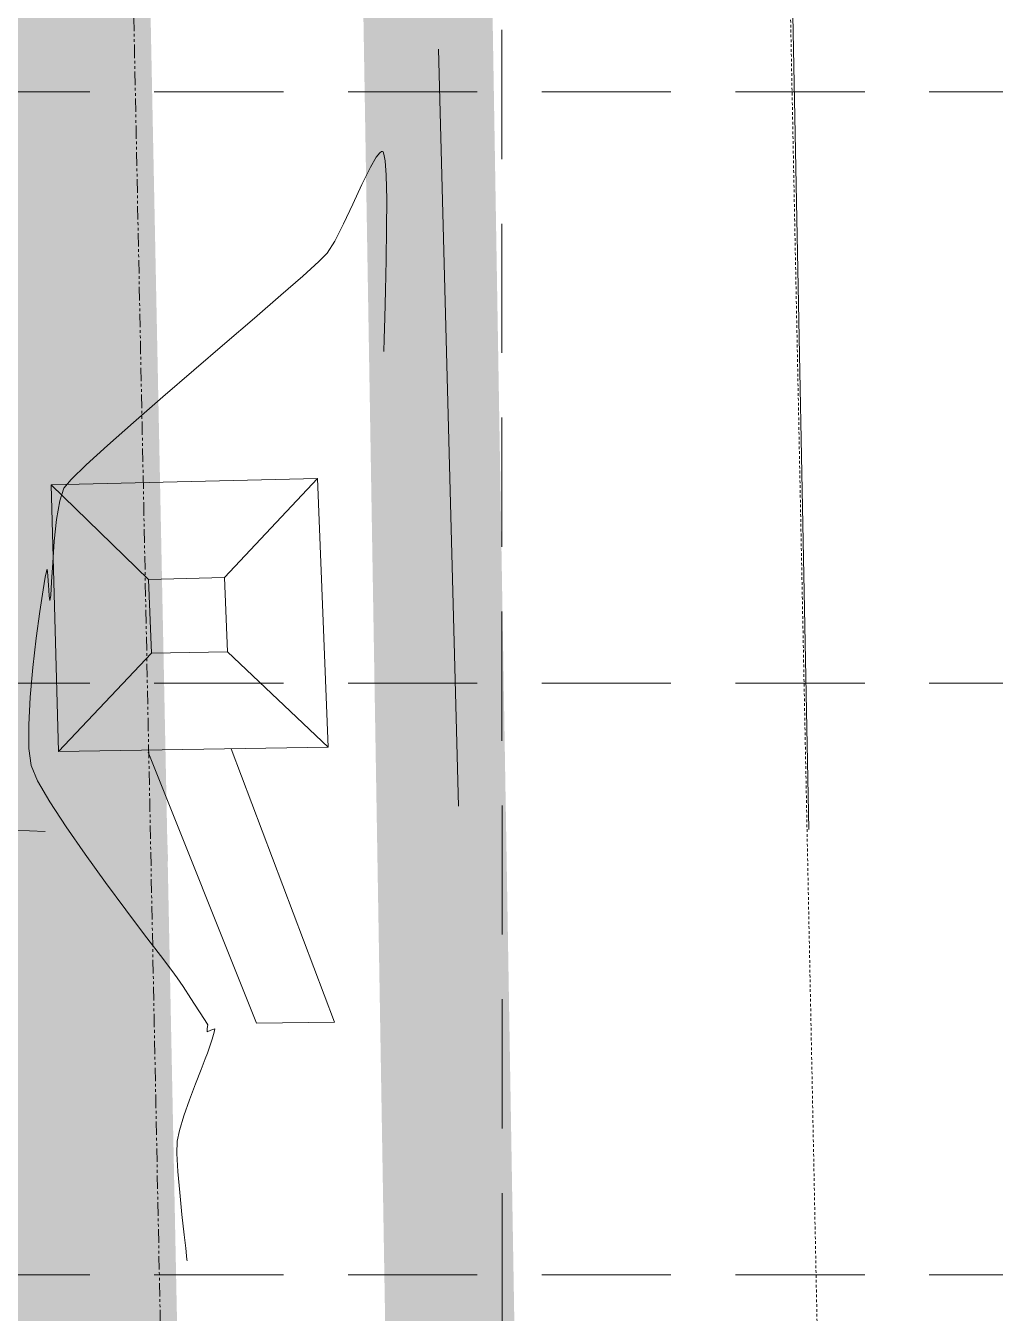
# Model space of a CAD drawing. Extents: x 2140663 to 2528301, y 336313 to 7007653.
# Drawn here: x 2528168 to 2528213, y 7007238.4 to 7007298.1 of the extents above; entities that cross this region are included whole.
import ezdxf

# ---------------------------------------------------------------- set-up
doc = ezdxf.new("R2010")
doc.units = 0
doc.header["$MEASUREMENT"] = 0
for name, pattern in [('HIDDEN', [0.375, 0.25, -0.125]), ('PHANTOM2', [1.25, 0.625, -0.125, 0.125, -0.125, 0.125, -0.125]), ('xdrc002pt$0$HIDDEN2', [0.1875, 0.125, -0.0625])]:
    doc.linetypes.add(name, pattern=pattern)
for name, color, linetype in [('1 EXISTING CONTOURS', 43, 'Continuous'), ('1 SILT FENCE', 200, 'Continuous'), ('GRID', 254, 'HIDDEN'), ('LEGEND', 7, 'Continuous'), ('LIMITS OF DISTURBANCE', 1, 'HIDDEN'), ('SANDBAGS', 250, 'HIDDEN'), ('xdrc002bs$0$v-pave-exst', 6, 'Continuous'), ('xdrc002pt$0$V-PROP-ESMT-E', 6, 'xdrc002pt$0$HIDDEN2'), ('xdrc002pt$0$v-prop-line', 3, 'PHANTOM2')]:
    doc.layers.add(name, color=color, linetype=linetype)

# ---------------------------------------------------------------- blocks, each defined once
blk = doc.blocks.new('A$C211968B4')
at = {"layer": 'LEGEND', "color": 170, "ltscale": 100, "const_width": 1.261430802800306}
blk.add_lwpolyline([(4.032914736308157, 6.67986492626369, 0.5205670505517462), (4.032914736308157, 6.67986492626369, 0.7651954600696135), (1.179535842966288, 5.243441569618881, 0.4178788784126488), (1.161860283929855, 2.658978256396949, 0.6649002420699669), (4.422610547859222, 2.161206842400134, 0.744833174426672), (8.10029117250815, 1.852431412786245, 0.9756416855879776), (10.39131185039878, 4.219029118306935, 0.5205670505517462), (9.820843972731382, 7.070041866973042, 0.5205670505517462), (7.729127584490925, 6.879974124021828, 0.5402640007904789), (4.032914736308157, 6.67986492626369)], format="xyb", close=True, dxfattribs=at)

msp = doc.modelspace()

# ---------------------------------------------------------------- linework, layer by layer
at = {"layer": '1 EXISTING CONTOURS', "color": 43, "lineweight": 0, "extrusion": (0.7825748975275721, -0.6225564470469406, 0), "elevation": -2383941.295736506}
msp.add_lwpolyline([(7057668.24821284, 600.0000000000007), (7057668.513325504, 600.0000000000007)], dxfattribs=at)
at = {"layer": '1 EXISTING CONTOURS', "color": 43, "lineweight": 0, "elevation": 600}
for points in [[(2528184.418868246, 7007292.236641476), (2528184.507946044, 7007292.293238106)], [(2528184.545477621, 7007292.294090784), (2528184.571652574, 7007292.275482915)], [(2528184.571652574, 7007292.275482915), (2528184.617584915, 7007292.170617636)], [(2528184.671534049, 7007291.859217506), (2528184.718625452, 7007291.198420476)], [(2528184.718625452, 7007291.198420476), (2528184.744134289, 7007290.067844816)], [(2528182.734560649, 7007288.932696245), (2528183.166061528, 7007289.852321831)], [(2528184.744134289, 7007290.067844816), (2528184.741094669, 7007288.715682639)], [(2528184.741094669, 7007288.715682639), (2528184.718627789, 7007287.267114307)], [(2528181.593588986, 7007287.187696284), (2528181.977915447, 7007287.577160764)], [(2528179.830033657, 7007285.620699029), (2528180.853608801, 7007286.51684967)], [(2528178.59492232, 7007284.555322466), (2528179.830033657, 7007285.620699029)], [(2528184.685854845, 7007285.847320185), (2528184.651897033, 7007284.581480637)], [(2528177.220333556, 7007283.376798085), (2528178.59492232, 7007284.555322466)], [(2528175.77832613, 7007282.141203993), (2528177.220333556, 7007283.376798085)], [(2528184.625875551, 7007283.594776028), (2528184.616911595, 7007283.012386721)], [(2528174.340958808, 7007280.904618292), (2528175.77832613, 7007282.141203993)], [(2528172.980290356, 7007279.72311909), (2528174.340958808, 7007280.904618292)], [(2528170.777285124, 7007277.749692601), (2528171.768379539, 7007278.652784492)], [(2528169.303061305, 7007274.208483188), (2528169.409459042, 7007275.211280513)], [(2528169.227127987, 7007273.199070118), (2528169.303061305, 7007274.208483188)], [(2528168.882776305, 7007272.531825605), (2528168.934120346, 7007272.795972816)], [(2528168.934120346, 7007272.795972816), (2528168.955241097, 7007272.878457045)], [(2528168.955241097, 7007272.878457045), (2528168.961329248, 7007272.889109333)], [(2528168.961329248, 7007272.889109333), (2528168.970964614, 7007272.878758714)], [(2528168.970964614, 7007272.878758714), (2528168.987528751, 7007272.801913936)], [(2528169.007268642, 7007272.578658565), (2528169.028705205, 7007272.170044593)], [(2528168.6325011, 7007270.938828522), (2528168.78516846, 7007271.952589503)], [(2528169.028705205, 7007272.170044593), (2528169.05761382, 7007271.675204379)], [(2528168.466755857, 7007269.700603073), (2528168.6325011, 7007270.938828522)], [(2528168.11590355, 7007265.683161744), (2528168.185972011, 7007266.968367502)], [(2528168.122697493, 7007264.591100249), (2528168.11590355, 7007265.683161744)], [(2528168.22883891, 7007263.796585196), (2528168.122697493, 7007264.591100249)], [(2528168.529155804, 7007263.088224878), (2528168.22883891, 7007263.796585196)], [(2528169.849407918, 7007260.950304473), (2528169.091613037, 7007262.113922394)], [(2528172.626791566, 7007257.089825363), (2528171.683799872, 7007258.361629229)], [(2528173.497910152, 7007255.935212969), (2528172.626791566, 7007257.089825363)], [(2528176.014581548, 7007252.41364055), (2528175.644205783, 7007252.9821755)], [(2528176.427025618, 7007251.755240361), (2528176.304645065, 7007251.960853958)], [(2528176.397546748, 7007251.433905642), (2528176.40720453, 7007251.578994106)], [(2528176.578396866, 7007251.505181045), (2528176.397546748, 7007251.433905642)], [(2528176.40720453, 7007251.578994106), (2528176.427025618, 7007251.755240361)], [(2528176.759459344, 7007251.572452054), (2528176.578396866, 7007251.505181045)], [(2528176.628729277, 7007251.088098354), (2528176.72950236, 7007251.418591189)], [(2528176.31789043, 7007250.179986424), (2528176.41506248, 7007250.436312842)], [(2528175.121593862, 7007246.858357735), (2528175.326402252, 7007247.525122238)], [(2528175.043029565, 7007244.951954252), (2528174.997750948, 7007245.783712819)], [(2528175.12783138, 7007243.969887108), (2528175.043029565, 7007244.951954252)], [(2528175.466337977, 7007240.860559268), (2528175.448962166, 7007241.028689407)], [(2528175.471853349, 7007240.799582592), (2528175.466337977, 7007240.860559268)]]:
    msp.add_lwpolyline(points, dxfattribs=at)
at = {"layer": '1 EXISTING CONTOURS', "color": 43, "lineweight": 0, "extrusion": (0.02271308742015115, -0.999742024554257, 0), "elevation": -6948061.708142056}
msp.add_lwpolyline([(2686689.540855554, 600), (2686689.578396816, 600)], dxfattribs=at)
at = {"layer": '1 EXISTING CONTOURS', "color": 43, "lineweight": 0, "extrusion": (0.985322333772532, 0.1707041258114496, 0), "elevation": 3687250.451897284}
msp.add_lwpolyline([(6472869.929944174, 600.0000000000007), (6472869.61390533, 600.0000000000007)], dxfattribs=at)
at = {"layer": '1 EXISTING CONTOURS', "color": 43, "lineweight": 0, "extrusion": (0.8966558820161267, -0.442728166311883, 0), "elevation": -835414.3041477907}
msp.add_lwpolyline([(7402426.572464879, 600.0000000000003), (7402427.458405655, 600.0000000000003)], dxfattribs=at)
at = {"layer": '1 EXISTING CONTOURS', "color": 43, "lineweight": 0, "extrusion": (0.8656114302859046, -0.5007163386173761, 0), "elevation": -1320240.420493214}
msp.add_lwpolyline([(7331494.702216505, 600.0000000000007), (7331495.238724874, 600.0000000000007)], dxfattribs=at)
at = {"layer": '1 EXISTING CONTOURS', "color": 43, "lineweight": 0, "extrusion": (0.9067640647727295, -0.4216383887134058, 0), "elevation": -662076.7584328363}
msp.add_lwpolyline([(7419937.70604258, 600), (7419938.718497067, 600)], dxfattribs=at)
at = {"layer": '1 EXISTING CONTOURS', "color": 43, "lineweight": 0, "extrusion": (0.8914985798983388, -0.4530234895005394, 0), "elevation": -920595.1666442459}
msp.add_lwpolyline([(7392313.400598493, 600.0000000000007), (7392314.296941729, 600.0000000000007)], dxfattribs=at)
at = {"layer": '1 EXISTING CONTOURS', "color": 43, "lineweight": 0, "extrusion": (0.8460783494998175, -0.5330585582350824, 0), "elevation": -1596254.577910035}
msp.add_lwpolyline([(7276383.347858284, 600), (7276384.005535861, 600)], dxfattribs=at)
at = {"layer": '1 EXISTING CONTOURS', "color": 43, "lineweight": 0, "extrusion": (-0.6716511111474227, 0.7408675893129842, 0), "elevation": 3493415.989855804}
msp.add_lwpolyline([(-6579499.02953083, 600.0000000000007), (-6579500.02833304, 600.0000000000007)], dxfattribs=at)
at = {"layer": '1 EXISTING CONTOURS', "color": 43, "lineweight": 0, "extrusion": (0.9997336966336882, -0.02307673753243705, 0), "elevation": 2365806.125448976}
msp.add_lwpolyline([(7063763.458111653, 600.0000000000007), (7063762.037939336, 600.0000000000007)], dxfattribs=at)
at = {"layer": '1 EXISTING CONTOURS', "color": 43, "lineweight": 0, "extrusion": (0.9996524371928772, -0.02636294396194984, 0), "elevation": 2342573.298195487}
msp.add_lwpolyline([(7071499.500284613, 600.0000000000007), (7071498.513236944, 600.0000000000007)], dxfattribs=at)
at = {"layer": '1 EXISTING CONTOURS', "color": 43, "lineweight": 0, "extrusion": (-0.6619698350442411, 0.7495304780270781, 0), "elevation": 3578595.469812788}
msp.add_lwpolyline([(-6533548.887980861, 600), (-6533550.50487417, 600)], dxfattribs=at)
at = {"layer": '1 EXISTING CONTOURS', "color": 43, "lineweight": 0, "extrusion": (0.6975777108633311, -0.7165091327447788, 0), "elevation": -3257182.919843907}
msp.add_lwpolyline([(6699577.248603757, 600.0000000000007), (6699578.223077377, 600.0000000000007)], dxfattribs=at)
at = {"layer": '1 EXISTING CONTOURS', "color": 43, "lineweight": 0, "extrusion": (0.9517895081032393, -0.3067519067008287, 0), "elevation": 256789.959573471}
msp.add_lwpolyline([(7444972.680392931, 600.0000000000007), (7444973.304435231, 600.0000000000007)], dxfattribs=at)
at = {"layer": '1 EXISTING CONTOURS', "color": 43, "lineweight": 0, "extrusion": (0.7685592918629927, -0.6397785670769656, 0), "elevation": -2540057.077229594}
msp.add_lwpolyline([(7002976.412319754, 600), (7002976.933258297, 600)], dxfattribs=at)
at = {"layer": '1 EXISTING CONTOURS', "color": 43, "lineweight": 0, "extrusion": (0.9862374252928707, -0.165335238082175, 0), "elevation": 1334825.773724697}
msp.add_lwpolyline([(7328832.553916836, 600.0000000000007), (7328833.430289921, 600.0000000000007)], dxfattribs=at)
at = {"layer": '1 EXISTING CONTOURS', "color": 43, "lineweight": 0, "extrusion": (0.9981741716854915, -0.06040134915697892, 0), "elevation": 2100304.469033855}
msp.add_lwpolyline([(7147183.067694999, 600.0000000000007), (7147183.953471449, 600.0000000000007)], dxfattribs=at)
at = {"layer": '1 EXISTING CONTOURS', "color": 43, "lineweight": 0, "extrusion": (0.9860973604366223, -0.1661685762709848, 0), "elevation": 1328632.161887479}
msp.add_lwpolyline([(7329954.583914274, 600), (7329955.171316822, 600)], dxfattribs=at)
at = {"layer": '1 EXISTING CONTOURS', "color": 43, "lineweight": 0, "extrusion": (0.9961138610619016, 0.08807483068590417, 0), "elevation": 3135508.537182734}
msp.add_lwpolyline([(6757373.510706593, 600), (6757373.286580235, 600)], dxfattribs=at)
at = {"layer": '1 EXISTING CONTOURS', "color": 43, "lineweight": 0, "extrusion": (0.9980610579293139, -0.06224246657242037, 0), "elevation": 2087117.287228649}
msp.add_lwpolyline([(7151044.476843865, 600), (7151045.105097645, 600)], dxfattribs=at)
at = {"layer": '1 EXISTING CONTOURS', "color": 43, "lineweight": 0, "extrusion": (0.9813316005547641, 0.1923233988692612, 0), "elevation": 3828634.493156807}
msp.add_lwpolyline([(6390231.062473989, 600), (6390230.832815104, 600)], dxfattribs=at)
at = {"layer": '1 EXISTING CONTOURS', "color": 43, "lineweight": 0, "extrusion": (0.9906741242569514, -0.1362526312689868, 0), "elevation": 1549832.537826183}
msp.add_lwpolyline([(7286392.199404736, 600.0000000000007), (7286392.439688043, 600.0000000000007)], dxfattribs=at)
at = {"layer": '1 EXISTING CONTOURS', "color": 43, "lineweight": 0, "extrusion": (0.9934411647332198, -0.1143444454860147, 0), "elevation": 1710344.257969328}
msp.add_lwpolyline([(7250390.827138009, 600.0000000000003), (7250392.194393345, 600.0000000000003)], dxfattribs=at)
at = {"layer": '1 EXISTING CONTOURS', "color": 43, "lineweight": 0, "extrusion": (0.9959231214704097, -0.09020607585210516, 0), "elevation": 1885763.095710919}
msp.add_lwpolyline([(7206755.323263728, 600.0000000000007), (7206756.702835915, 600.0000000000007)], dxfattribs=at)
at = {"layer": '1 EXISTING CONTOURS', "color": 43, "lineweight": 0, "extrusion": (0.8660471762074109, 0.4999622871609116, 0), "elevation": 5692880.495978971}
msp.add_lwpolyline([(4804630.365335285, 600), (4804631.490334604, 600)], dxfattribs=at)
at = {"layer": '1 EXISTING CONTOURS', "color": 43, "lineweight": 0, "extrusion": (0.8213682191438597, 0.5703983244895136, 0), "elevation": 6073488.272215851}
msp.add_lwpolyline([(4313476.047821954, 600.0000000000003), (4313477.601700716, 600.0000000000003)], dxfattribs=at)
at = {"layer": '1 EXISTING CONTOURS', "color": 43, "lineweight": 0, "extrusion": (0.8106087622927817, 0.5855881099323694, 0), "elevation": 6152725.299262927}
msp.add_lwpolyline([(4199677.749685112, 600.0000000000007), (4199679.36867651, 600.0000000000007)], dxfattribs=at)
at = {"layer": '1 EXISTING CONTOURS', "color": 43, "lineweight": 0, "extrusion": (0.7952684460943142, 0.6062574524463474, 0), "elevation": 6258777.741061599}
msp.add_lwpolyline([(4039924.306658396, 600.0000000000003), (4039925.5147966, 600.0000000000003)], dxfattribs=at)
at = {"layer": '1 EXISTING CONTOURS', "color": 43, "lineweight": 0, "extrusion": (0.794885264740045, 0.6067597678646375, 0), "elevation": 6261328.844049721}
msp.add_lwpolyline([(4035968.447822365, 600), (4035969.31631156, 600)], dxfattribs=at)
at = {"layer": '1 EXISTING CONTOURS', "color": 43, "lineweight": 0, "extrusion": (0.8031055387440125, 0.5958368011785524, 0), "elevation": 6205571.128178967}
msp.add_lwpolyline([(4121184.739265945, 600.0000000000007), (4121185.16670367, 600.0000000000007)], dxfattribs=at)
at = {"layer": '1 EXISTING CONTOURS', "color": 43, "lineweight": 0, "extrusion": (0.833580359546793, 0.5523982115990594, 0), "elevation": 5978231.580614397}
msp.add_lwpolyline([(4444549.417397566, 600), (4444549.904162568, 600)], dxfattribs=at)
at = {"layer": '1 EXISTING CONTOURS', "color": 43, "lineweight": 0, "extrusion": (0.8356984210749525, 0.5491886278983127, 0), "elevation": 5961096.044680245}
msp.add_lwpolyline([(4467504.940149511, 600), (4467505.601702354, 600)], dxfattribs=at)
at = {"layer": '1 EXISTING CONTOURS', "color": 43, "lineweight": 0, "extrusion": (0.8420348200763416, 0.5394231750481278, 0), "elevation": 5908686.580889137}
msp.add_lwpolyline([(4536593.254754171, 600), (4536593.792483229, 600)], dxfattribs=at)
at = {"layer": '1 EXISTING CONTOURS', "color": 43, "lineweight": 0, "extrusion": (0.9815680347377052, -0.1911130377058546, 0), "elevation": 1142400.359271609}
msp.add_lwpolyline([(7361261.538492001, 600), (7361261.695242076, 600)], dxfattribs=at)
at = {"layer": '1 EXISTING CONTOURS', "color": 43, "lineweight": 0, "extrusion": (0.9506631956097746, -0.3102248998920163, 0), "elevation": 229620.7056101882}
msp.add_lwpolyline([(7445838.661733759, 600.0000000000007), (7445839.053408527, 600.0000000000007)], dxfattribs=at)
at = {"layer": '1 EXISTING CONTOURS', "color": 43, "lineweight": 0, "extrusion": (0.9496831768848427, -0.3132121701689009, 0), "elevation": 206210.4935073452}
msp.add_lwpolyline([(7446523.477116833, 600), (7446523.771356774, 600)], dxfattribs=at)
at = {"layer": '1 EXISTING CONTOURS', "color": 43, "lineweight": 0, "extrusion": (0.9326635024055702, -0.3607475450790691, 0), "elevation": -169910.5234074281}
msp.add_lwpolyline([(7447438.647070354, 600), (7447439.358051701, 600)], dxfattribs=at)
at = {"layer": '1 EXISTING CONTOURS', "color": 43, "lineweight": 0, "extrusion": (0.9309306002698504, -0.3651961356329174, 0), "elevation": -205463.9899423481}
msp.add_lwpolyline([(7446543.300529388, 600.0000000000007), (7446543.837788022, 600.0000000000007)], dxfattribs=at)
at = {"layer": '1 EXISTING CONTOURS', "color": 43, "lineweight": 0, "extrusion": (0.9369212909688933, -0.3495404047162249, 0), "elevation": -80614.86183461733}
msp.add_lwpolyline([(7448939.614646341, 600.0000000000003), (7448940.410010884, 600.0000000000003)], dxfattribs=at)
at = {"layer": '1 EXISTING CONTOURS', "color": 43, "lineweight": 0, "extrusion": (0.9440388682618742, -0.3298342238319726, 0), "elevation": 75465.72525717178}
msp.add_lwpolyline([(7448992.769742246, 600.0000000000007), (7448993.560401805, 600.0000000000007)], dxfattribs=at)
at = {"layer": '1 EXISTING CONTOURS', "color": 43, "lineweight": 0, "extrusion": (0.9771668741429824, -0.2124732926219967, 0), "elevation": 981596.1686435184}
msp.add_lwpolyline([(7384418.683262996, 600.0000000000003), (7384419.201339728, 600.0000000000003)], dxfattribs=at)
at = {"layer": '1 EXISTING CONTOURS', "color": 43, "lineweight": 0, "extrusion": (0.9997068734117492, -0.02421089121252573, 0), "elevation": 2357782.257070455}
msp.add_lwpolyline([(7066401.143499981, 600), (7066401.712064139, 600)], dxfattribs=at)
at = {"layer": '1 EXISTING CONTOURS', "color": 43, "lineweight": 0, "extrusion": (0.9947558347843216, 0.1022781949515513, 0), "elevation": 3231605.224592059}
msp.add_lwpolyline([(6711918.611509544, 600), (6711919.636206454, 600)], dxfattribs=at)
at = {"layer": '1 EXISTING CONTOURS', "color": 43, "lineweight": 0, "extrusion": (0.993831681332506, 0.1108990044130439, 0), "elevation": 3289676.909051224}
msp.add_lwpolyline([(6683646.977400333, 600), (6683647.926783254, 600)], dxfattribs=at)
at = {"layer": '1 EXISTING CONTOURS', "color": 43, "lineweight": 0, "extrusion": (0.9935126895777836, 0.1137213069214325, 0), "elevation": 3308646.998657282}
msp.add_lwpolyline([(6674275.821025789, 600), (6674276.449378882, 600)], dxfattribs=at)
at = {"layer": '1 EXISTING CONTOURS', "color": 43, "lineweight": 0, "extrusion": (0.9938087484405598, 0.1111043272019963, 0), "elevation": 3291057.678806002}
msp.add_lwpolyline([(6682966.204437615, 600), (6682966.560714288, 600)], dxfattribs=at)
at = {"layer": '1 SILT FENCE', "color": 200, "linetype": 'Continuous', "lineweight": 0, "const_width": 10}
msp.add_lwpolyline([(2528168.460361803, 7007314.088755522), (2528191.704482488, 7006166.984500946), (2528187.14873196, 7006166.984500946)], dxfattribs=at)
at = {"layer": 'GRID', "color": 253, "linetype": 'HIDDEN', "lineweight": 0, "ltscale": 24}
for p, q in [((2528190.162709506, 7006031.94567379), (2528190.080169552, 7007625.178615601)), ((2527228.947377252, 7007295.073325557), (2528272.331315909, 7007295.073325557)), ((2527228.947377252, 7007267.615853484), (2528272.331315909, 7007267.615853484)), ((2527228.947377252, 7007240.158381416), (2528272.331315909, 7007240.158381416))]:
    msp.add_line(p, q, dxfattribs=at)
at = {"layer": 'LIMITS OF DISTURBANCE', "ltscale": 70, "const_width": 6}
msp.add_lwpolyline([(2527323.279507909, 7007478.034385583), (2527323.279507909, 7007463.102355542), (2527345.362386929, 7006446.874516389, 0.3527120601780434), (2527681.725039883, 7006131.321992346), (2528205.897920626, 7006144.525554366), (2528183.386823632, 7007495.015237641)], format="xyb", close=True, dxfattribs=at)
at = {"layer": 'SANDBAGS', "color": 7, "linetype": 'Continuous', "lineweight": 0}
msp.add_line((2528168.880182803, 7007260.723650004), (2527914.25094047, 7007272.533957462), dxfattribs=at)
at = {"layer": 'SANDBAGS', "color": 2, "linetype": 'Continuous', "lineweight": 0, "const_width": 10}
msp.add_lwpolyline([(2528169.591452878, 7007259.16256555), (2528169.444202737, 7007263.234608657)], dxfattribs=at)
at = {"layer": 'xdrc002bs$0$v-pave-exst', "color": 7, "lineweight": 0}
for p, q in [((2528204.350850269, 7007260.829977897, 601.0451154892495), (2528200.222104499, 7007472.108586038, 600.7835)), ((2528188.080323845, 7007261.914037786), (2528187.144286398, 7007297.04304988)), ((2528169.155638499, 7007276.823073533), (2528181.528459758, 7007277.124117847)), ((2528169.155638499, 7007276.823073533), (2528169.493688259, 7007264.442251097)), ((2528173.676304592, 7007272.431734489), (2528169.155638499, 7007276.823073533)), ((2528177.209912607, 7007272.517711051), (2528181.528459758, 7007277.124117847)), ((2528181.528459758, 7007277.124117847), (2528182.029533515, 7007264.653282161)), ((2528173.676304592, 7007272.431734489), (2528177.209912607, 7007272.517711051)), ((2528173.676304592, 7007272.431734489), (2528173.813563249, 7007269.015610368)), ((2528177.209912607, 7007272.517711051), (2528177.348234945, 7007269.075113777)), ((2528173.813563249, 7007269.015610368), (2528169.493688259, 7007264.442251097)), ((2528173.813563249, 7007269.015610368), (2528177.348234945, 7007269.075113777)), ((2528177.348234945, 7007269.075113777), (2528182.029533515, 7007264.653282161)), ((2528169.493688259, 7007264.442251097), (2528182.029533515, 7007264.653282161)), ((2528178.697042978, 7007251.840396125), (2528182.31557562, 7007251.881402161))]:
    msp.add_line(p, q, dxfattribs=at)
for points in [[(2528173.67030305, 7007264.413246827), (2528178.697042978, 7007251.840396125)], [(2528182.31557562, 7007251.881402161), (2528177.514868964, 7007264.563268911)]]:
    msp.add_lwpolyline(points, dxfattribs=at)
at = {"layer": 'xdrc002pt$0$V-PROP-ESMT-E', "color": 7, "lineweight": 0}
msp.add_line((2528199.938596871, 7007474.090329607), (2528211.10287185, 7006924.203651314), dxfattribs=at)
at = {"layer": 'xdrc002pt$0$v-prop-line', "color": 7, "lineweight": 0}
msp.add_line((2528169.444881075, 7007473.471219813), (2528195.958816227, 7006167.550346503), dxfattribs=at)

# ---------------------------------------------------------------- block references
at = {"linetype": 'Continuous', "lineweight": 0, "xscale": 2, "yscale": 2, "zscale": 2, "rotation": 90}
msp.add_blockref('A$C211968B4', (2528174.468194955, 7007251.594601898), dxfattribs=at)

doc.saveas('drawing.dxf')
